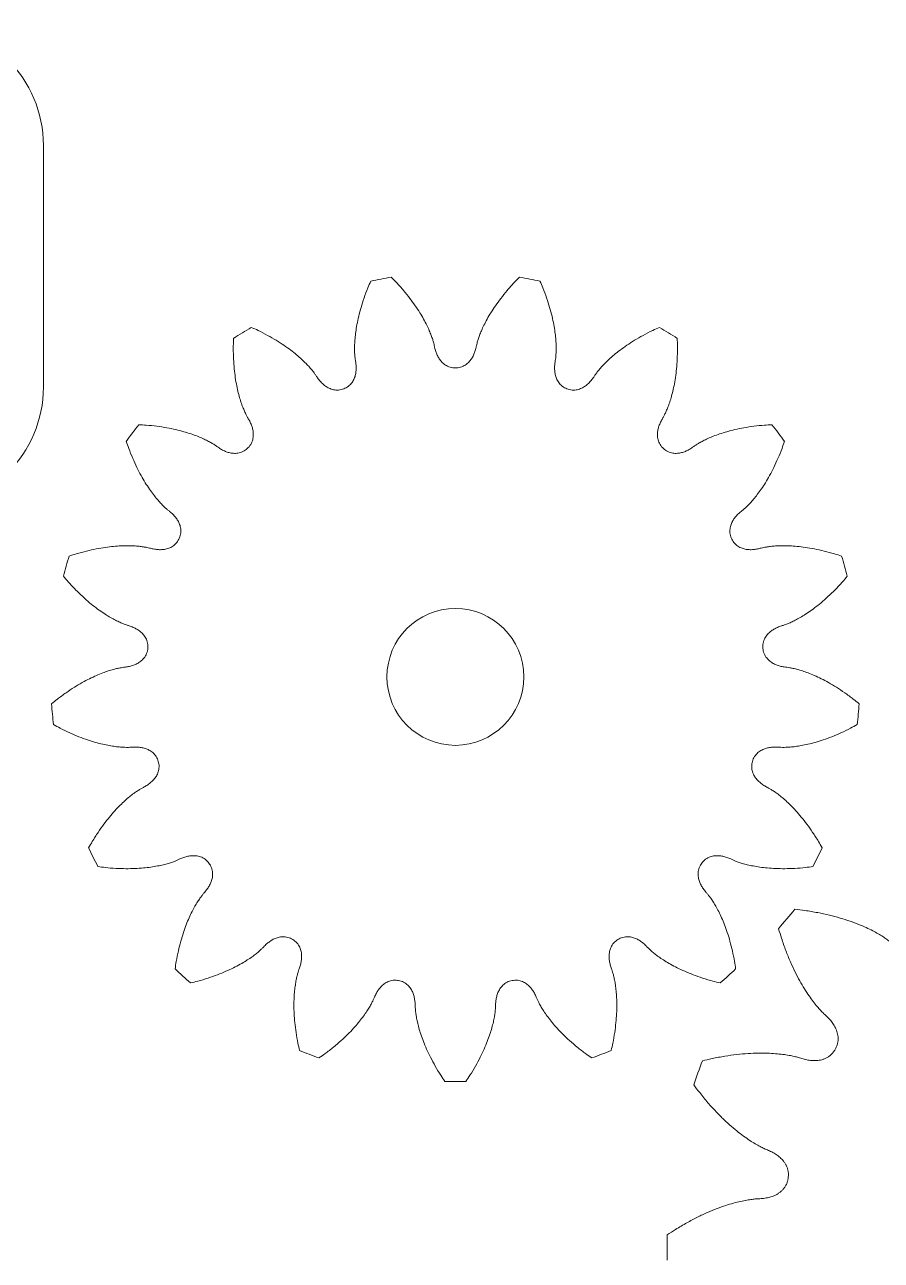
# Model space of a CAD drawing. Header units: millimetres. Extents: x 0 to 200, y 0 to 199.
# Drawn here: x 41.63 to 62.91, y 124.11 to 154.8 of the extents above; entities that cross this region are included whole.
import ezdxf

# ---------------------------------------------------------------- set-up
doc = ezdxf.new("R2010")
doc.units = ezdxf.units.MM

msp = doc.modelspace()

# ---------------------------------------------------------------- linework, layer by layer
at = {"color": 7, "linetype": 'Continuous', "lineweight": 15}
msp.add_line((42.096, 151.795), (42.096, 145.795), dxfattribs=at)
msp.add_circle((52.331, 138.596), 1.7, dxfattribs=at)
for centre, radius, start, end in [((39.096, 151.795), 3, 0, 90), ((52.331, 138.596), 10.054, 99.1123, 102.0642), ((52.331, 138.596), 10.054, 77.9358, 80.8877), ((52.331, 138.596), 10.054, 120.2888, 123.2406), ((52.331, 138.596), 10.054, 56.7594, 59.7112), ((39.096, 145.795), 3, 270, 0), ((52.331, 138.596), 10.054, 141.4652, 144.4171), ((52.331, 138.596), 10.054, 35.5829, 38.5348), ((52.331, 138.596), 10.054, 162.6417, 165.5936), ((52.331, 138.596), 10.054, 14.4064, 17.3583), ((52.331, 138.596), 10.054, 183.8182, 186.7701), ((52.331, 138.596), 10.054, 353.2299, 356.1818), ((52.331, 138.596), 10.054, 204.9947, 207.9465), ((52.331, 138.596), 10.054, 332.0535, 335.0053), ((70.291, 124.421), 12.7, 138.5773, 141.4227), ((52.331, 138.596), 10.054, 226.1711, 229.123), ((52.331, 138.596), 10.054, 310.877, 313.8289), ((52.331, 138.596), 10.054, 247.3476, 250.2995), ((52.331, 138.596), 10.054, 289.7005, 292.6524), ((70.291, 124.421), 12.7, 158.5773, 161.4227), ((52.331, 138.596), 10.054, 268.5241, 271.4759), ((70.291, 124.421), 12.7, 178.5773, 181.4227)]:
    msp.add_arc(centre, radius, start, end, dxfattribs=at)
for points, knots in [([(49.559, 145.751), (49.579, 145.76), (49.64, 145.787), (49.726, 145.854), (49.797, 145.954), (49.84, 146.057), (49.861, 146.158), (49.866, 146.243), (49.865, 146.311), (49.861, 146.363), (49.855, 146.411), (49.846, 146.464), (49.837, 146.53), (49.829, 146.618), (49.826, 146.727), (49.828, 146.856), (49.837, 147.004), (49.856, 147.171), (49.886, 147.356), (49.93, 147.559), (49.988, 147.779), (50.064, 148.014), (50.145, 148.233), (50.205, 148.372), (50.23, 148.428)], [0, 0, 0, 0, 0.0218162, 0.0675293, 0.1082922, 0.14491, 0.1793227, 0.2132705, 0.2304844, 0.2480141, 0.2659531, 0.2794807, 0.3028309, 0.3328525, 0.3695456, 0.4129102, 0.4629463, 0.5196538, 0.5830328, 0.6530833, 0.7298053, 0.8131987, 0.9032636, 0.9660559, 0.9660559, 0.9660559, 0.9660559]), ([(50.739, 148.524), (50.782, 148.48), (50.888, 148.372), (51.043, 148.197), (51.198, 148.005), (51.332, 147.821), (51.446, 147.648), (51.541, 147.486), (51.619, 147.337), (51.682, 147.202), (51.73, 147.083), (51.766, 146.98), (51.791, 146.895), (51.806, 146.831), (51.817, 146.778), (51.829, 146.731), (51.844, 146.681), (51.867, 146.617), (51.902, 146.54), (51.959, 146.453), (52.036, 146.372), (52.138, 146.305), (52.243, 146.273), (52.309, 146.27), (52.331, 146.269)], [0.0339441, 0.0339441, 0.0339441, 0.0339441, 0.0967364, 0.1868013, 0.2701947, 0.3469167, 0.4169672, 0.4803462, 0.5370537, 0.5870898, 0.6304544, 0.6671475, 0.6971691, 0.7205193, 0.7340469, 0.7519859, 0.7695156, 0.7867295, 0.8206773, 0.85509, 0.8917078, 0.9324707, 0.9781838, 1, 1, 1, 1]), ([(52.331, 146.269), (52.352, 146.27), (52.419, 146.273), (52.524, 146.305), (52.626, 146.372), (52.703, 146.453), (52.759, 146.54), (52.795, 146.617), (52.818, 146.681), (52.833, 146.731), (52.845, 146.778), (52.856, 146.831), (52.871, 146.895), (52.896, 146.98), (52.932, 147.083), (52.98, 147.202), (53.042, 147.337), (53.12, 147.486), (53.216, 147.648), (53.33, 147.821), (53.463, 148.005), (53.619, 148.197), (53.774, 148.372), (53.879, 148.48), (53.923, 148.524)], [0, 0, 0, 0, 0.0218162, 0.0675293, 0.1082922, 0.14491, 0.1793227, 0.2132705, 0.2304844, 0.2480141, 0.2659531, 0.2794807, 0.3028309, 0.3328525, 0.3695456, 0.4129102, 0.4629463, 0.5196538, 0.5830328, 0.6530833, 0.7298053, 0.8131987, 0.9032636, 0.9660559, 0.9660559, 0.9660559, 0.9660559]), ([(54.432, 148.428), (54.457, 148.372), (54.517, 148.233), (54.598, 148.014), (54.674, 147.779), (54.732, 147.559), (54.776, 147.356), (54.806, 147.171), (54.825, 147.004), (54.834, 146.856), (54.836, 146.727), (54.832, 146.618), (54.825, 146.53), (54.816, 146.464), (54.807, 146.411), (54.801, 146.363), (54.797, 146.311), (54.796, 146.243), (54.801, 146.158), (54.822, 146.057), (54.864, 145.954), (54.936, 145.854), (55.022, 145.787), (55.083, 145.76), (55.103, 145.751)], [0.0339441, 0.0339441, 0.0339441, 0.0339441, 0.0967364, 0.1868013, 0.2701947, 0.3469167, 0.4169672, 0.4803462, 0.5370537, 0.5870898, 0.6304544, 0.6671475, 0.6971691, 0.7205193, 0.7340469, 0.7519859, 0.7695156, 0.7867295, 0.8206773, 0.85509, 0.8917078, 0.9324707, 0.9781838, 1, 1, 1, 1]), ([(47.162, 144.267), (47.177, 144.282), (47.224, 144.329), (47.28, 144.423), (47.311, 144.542), (47.313, 144.653), (47.296, 144.756), (47.27, 144.836), (47.244, 144.899), (47.222, 144.946), (47.199, 144.988), (47.171, 145.035), (47.139, 145.093), (47.1, 145.173), (47.058, 145.273), (47.013, 145.394), (46.968, 145.535), (46.926, 145.698), (46.887, 145.881), (46.854, 146.086), (46.829, 146.312), (46.815, 146.559), (46.811, 146.793), (46.817, 146.943), (46.82, 147.005)], [0, 0, 0, 0, 0.0218162, 0.0675293, 0.1082922, 0.14491, 0.1793227, 0.2132705, 0.2304844, 0.2480141, 0.2659531, 0.2794807, 0.3028309, 0.3328525, 0.3695456, 0.4129102, 0.4629463, 0.5196538, 0.5830328, 0.6530833, 0.7298053, 0.8131987, 0.9032636, 0.9660559, 0.9660559, 0.9660559, 0.9660559]), ([(47.26, 147.278), (47.317, 147.253), (47.454, 147.191), (47.662, 147.084), (47.876, 146.961), (48.067, 146.837), (48.236, 146.717), (48.384, 146.6), (48.51, 146.489), (48.617, 146.386), (48.705, 146.293), (48.775, 146.21), (48.83, 146.139), (48.867, 146.085), (48.896, 146.04), (48.924, 146), (48.956, 145.959), (49.001, 145.908), (49.062, 145.849), (49.146, 145.788), (49.247, 145.74), (49.367, 145.714), (49.475, 145.723), (49.539, 145.744), (49.559, 145.751)], [0.0339441, 0.0339441, 0.0339441, 0.0339441, 0.0967364, 0.1868013, 0.2701947, 0.3469167, 0.4169672, 0.4803462, 0.5370537, 0.5870898, 0.6304544, 0.6671475, 0.6971691, 0.7205193, 0.7340469, 0.7519859, 0.7695156, 0.7867295, 0.8206773, 0.85509, 0.8917078, 0.9324707, 0.9781838, 1, 1, 1, 1]), ([(55.103, 145.751), (55.123, 145.744), (55.186, 145.723), (55.295, 145.714), (55.415, 145.74), (55.516, 145.788), (55.6, 145.849), (55.661, 145.908), (55.706, 145.959), (55.738, 146), (55.765, 146.04), (55.795, 146.085), (55.832, 146.139), (55.887, 146.21), (55.957, 146.293), (56.045, 146.386), (56.152, 146.489), (56.278, 146.6), (56.426, 146.717), (56.595, 146.837), (56.786, 146.961), (57, 147.084), (57.208, 147.191), (57.345, 147.253), (57.402, 147.278)], [0, 0, 0, 0, 0.0218162, 0.0675293, 0.1082922, 0.14491, 0.1793227, 0.2132705, 0.2304844, 0.2480141, 0.2659531, 0.2794807, 0.3028309, 0.3328525, 0.3695456, 0.4129102, 0.4629463, 0.5196538, 0.5830328, 0.6530833, 0.7298053, 0.8131987, 0.9032636, 0.9660559, 0.9660559, 0.9660559, 0.9660559]), ([(57.842, 147.005), (57.845, 146.943), (57.851, 146.793), (57.847, 146.559), (57.833, 146.312), (57.808, 146.086), (57.775, 145.881), (57.736, 145.698), (57.694, 145.535), (57.649, 145.394), (57.604, 145.273), (57.561, 145.173), (57.523, 145.093), (57.491, 145.035), (57.463, 144.988), (57.44, 144.946), (57.417, 144.899), (57.391, 144.836), (57.366, 144.756), (57.349, 144.653), (57.351, 144.542), (57.382, 144.423), (57.438, 144.329), (57.485, 144.282), (57.5, 144.267)], [0.0339441, 0.0339441, 0.0339441, 0.0339441, 0.0967364, 0.1868013, 0.2701947, 0.3469167, 0.4169672, 0.4803462, 0.5370537, 0.5870898, 0.6304544, 0.6671475, 0.6971691, 0.7205193, 0.7340469, 0.7519859, 0.7695156, 0.7867295, 0.8206773, 0.85509, 0.8917078, 0.9324707, 0.9781838, 1, 1, 1, 1]), ([(44.466, 144.86), (44.528, 144.857), (44.679, 144.849), (44.911, 144.824), (45.155, 144.786), (45.378, 144.741), (45.579, 144.689), (45.759, 144.634), (45.917, 144.576), (46.053, 144.519), (46.169, 144.463), (46.265, 144.411), (46.341, 144.365), (46.396, 144.328), (46.44, 144.296), (46.48, 144.269), (46.524, 144.243), (46.584, 144.211), (46.663, 144.178), (46.763, 144.152), (46.874, 144.144), (46.995, 144.163), (47.094, 144.21), (47.145, 144.253), (47.162, 144.267)], [0.0339441, 0.0339441, 0.0339441, 0.0339441, 0.0967364, 0.1868013, 0.2701947, 0.3469167, 0.4169672, 0.4803462, 0.5370537, 0.5870898, 0.6304544, 0.6671475, 0.6971691, 0.7205193, 0.7340469, 0.7519859, 0.7695156, 0.7867295, 0.8206773, 0.85509, 0.8917078, 0.9324707, 0.9781838, 1, 1, 1, 1]), ([(57.5, 144.267), (57.517, 144.253), (57.568, 144.21), (57.666, 144.163), (57.788, 144.144), (57.899, 144.152), (57.999, 144.178), (58.077, 144.211), (58.137, 144.243), (58.182, 144.269), (58.222, 144.296), (58.266, 144.328), (58.321, 144.365), (58.397, 144.411), (58.493, 144.463), (58.608, 144.519), (58.745, 144.576), (58.903, 144.634), (59.083, 144.689), (59.284, 144.741), (59.506, 144.786), (59.751, 144.824), (59.983, 144.849), (60.134, 144.857), (60.196, 144.86)], [0, 0, 0, 0, 0.0218162, 0.0675293, 0.1082922, 0.14491, 0.1793227, 0.2132705, 0.2304844, 0.2480141, 0.2659531, 0.2794807, 0.3028309, 0.3328525, 0.3695456, 0.4129102, 0.4629463, 0.5196538, 0.5830328, 0.6530833, 0.7298053, 0.8131987, 0.9032636, 0.9660559, 0.9660559, 0.9660559, 0.9660559]), ([(45.462, 142.016), (45.471, 142.036), (45.498, 142.097), (45.517, 142.205), (45.502, 142.327), (45.464, 142.431), (45.411, 142.521), (45.358, 142.587), (45.311, 142.636), (45.273, 142.672), (45.236, 142.703), (45.194, 142.736), (45.143, 142.779), (45.078, 142.839), (45.002, 142.917), (44.917, 143.013), (44.824, 143.129), (44.725, 143.265), (44.623, 143.423), (44.518, 143.602), (44.413, 143.804), (44.311, 144.029), (44.223, 144.245), (44.174, 144.388), (44.154, 144.447)], [0, 0, 0, 0, 0.0218162, 0.0675293, 0.1082922, 0.14491, 0.1793227, 0.2132705, 0.2304844, 0.2480141, 0.2659531, 0.2794807, 0.3028309, 0.3328525, 0.3695456, 0.4129102, 0.4629463, 0.5196538, 0.5830328, 0.6530833, 0.7298053, 0.8131987, 0.9032636, 0.9660559, 0.9660559, 0.9660559, 0.9660559]), ([(60.508, 144.447), (60.488, 144.388), (60.439, 144.245), (60.351, 144.029), (60.248, 143.804), (60.144, 143.602), (60.039, 143.423), (59.936, 143.265), (59.838, 143.129), (59.745, 143.013), (59.66, 142.917), (59.584, 142.839), (59.519, 142.779), (59.468, 142.736), (59.426, 142.703), (59.389, 142.672), (59.351, 142.636), (59.304, 142.587), (59.251, 142.521), (59.198, 142.431), (59.16, 142.327), (59.145, 142.205), (59.164, 142.097), (59.191, 142.036), (59.199, 142.016)], [0.0339441, 0.0339441, 0.0339441, 0.0339441, 0.0967364, 0.1868013, 0.2701947, 0.3469167, 0.4169672, 0.4803462, 0.5370537, 0.5870898, 0.6304544, 0.6671475, 0.6971691, 0.7205193, 0.7340469, 0.7519859, 0.7695156, 0.7867295, 0.8206773, 0.85509, 0.8917078, 0.9324707, 0.9781838, 1, 1, 1, 1]), ([(42.735, 141.596), (42.794, 141.616), (42.937, 141.662), (43.162, 141.723), (43.404, 141.776), (43.628, 141.814), (43.834, 141.839), (44.022, 141.852), (44.19, 141.855), (44.338, 141.851), (44.466, 141.841), (44.574, 141.827), (44.662, 141.812), (44.726, 141.797), (44.778, 141.783), (44.826, 141.773), (44.877, 141.764), (44.944, 141.756), (45.029, 141.754), (45.132, 141.765), (45.239, 141.798), (45.345, 141.86), (45.42, 141.939), (45.452, 141.998), (45.462, 142.016)], [0.0339441, 0.0339441, 0.0339441, 0.0339441, 0.0967364, 0.1868013, 0.2701947, 0.3469167, 0.4169672, 0.4803462, 0.5370537, 0.5870898, 0.6304544, 0.6671475, 0.6971691, 0.7205193, 0.7340469, 0.7519859, 0.7695156, 0.7867295, 0.8206773, 0.85509, 0.8917078, 0.9324707, 0.9781838, 1, 1, 1, 1]), ([(59.199, 142.016), (59.21, 141.998), (59.242, 141.939), (59.317, 141.86), (59.423, 141.798), (59.53, 141.765), (59.633, 141.754), (59.718, 141.756), (59.785, 141.764), (59.836, 141.773), (59.884, 141.783), (59.936, 141.797), (60, 141.812), (60.088, 141.827), (60.196, 141.841), (60.324, 141.851), (60.472, 141.855), (60.64, 141.852), (60.828, 141.839), (61.034, 141.814), (61.258, 141.776), (61.499, 141.723), (61.725, 141.662), (61.868, 141.616), (61.927, 141.596)], [0, 0, 0, 0, 0.0218162, 0.0675293, 0.1082922, 0.14491, 0.1793227, 0.2132705, 0.2304844, 0.2480141, 0.2659531, 0.2794807, 0.3028309, 0.3328525, 0.3695456, 0.4129102, 0.4629463, 0.5196538, 0.5830328, 0.6530833, 0.7298053, 0.8131987, 0.9032636, 0.9660559, 0.9660559, 0.9660559, 0.9660559]), ([(44.691, 139.304), (44.692, 139.326), (44.695, 139.392), (44.673, 139.499), (44.616, 139.608), (44.542, 139.691), (44.461, 139.756), (44.387, 139.798), (44.326, 139.827), (44.278, 139.847), (44.232, 139.863), (44.18, 139.879), (44.117, 139.9), (44.035, 139.933), (43.936, 139.978), (43.822, 140.037), (43.693, 140.111), (43.552, 140.203), (43.4, 140.312), (43.238, 140.442), (43.067, 140.592), (42.89, 140.765), (42.73, 140.935), (42.633, 141.05), (42.593, 141.098)], [0, 0, 0, 0, 0.0218162, 0.0675293, 0.1082922, 0.14491, 0.1793227, 0.2132705, 0.2304844, 0.2480141, 0.2659531, 0.2794807, 0.3028309, 0.3328525, 0.3695456, 0.4129102, 0.4629463, 0.5196538, 0.5830328, 0.6530833, 0.7298053, 0.8131987, 0.9032636, 0.9660559, 0.9660559, 0.9660559, 0.9660559]), ([(62.069, 141.098), (62.029, 141.05), (61.932, 140.935), (61.772, 140.765), (61.595, 140.592), (61.424, 140.442), (61.262, 140.312), (61.11, 140.203), (60.968, 140.111), (60.84, 140.037), (60.726, 139.978), (60.627, 139.933), (60.544, 139.9), (60.482, 139.879), (60.43, 139.863), (60.384, 139.847), (60.336, 139.827), (60.275, 139.798), (60.201, 139.756), (60.12, 139.691), (60.046, 139.608), (59.989, 139.499), (59.967, 139.392), (59.97, 139.326), (59.971, 139.304)], [0.0339441, 0.0339441, 0.0339441, 0.0339441, 0.0967364, 0.1868013, 0.2701947, 0.3469167, 0.4169672, 0.4803462, 0.5370537, 0.5870898, 0.6304544, 0.6671475, 0.6971691, 0.7205193, 0.7340469, 0.7519859, 0.7695156, 0.7867295, 0.8206773, 0.85509, 0.8917078, 0.9324707, 0.9781838, 1, 1, 1, 1]), ([(42.299, 137.927), (42.347, 137.966), (42.464, 138.062), (42.652, 138.2), (42.858, 138.337), (43.053, 138.453), (43.237, 138.55), (43.407, 138.63), (43.562, 138.694), (43.702, 138.744), (43.825, 138.781), (43.931, 138.807), (44.018, 138.824), (44.083, 138.834), (44.137, 138.84), (44.185, 138.847), (44.236, 138.857), (44.302, 138.874), (44.382, 138.903), (44.474, 138.951), (44.561, 139.02), (44.638, 139.116), (44.679, 139.217), (44.688, 139.283), (44.691, 139.304)], [0.0339441, 0.0339441, 0.0339441, 0.0339441, 0.0967364, 0.1868013, 0.2701947, 0.3469167, 0.4169672, 0.4803462, 0.5370537, 0.5870898, 0.6304544, 0.6671475, 0.6971691, 0.7205193, 0.7340469, 0.7519859, 0.7695156, 0.7867295, 0.8206773, 0.85509, 0.8917078, 0.9324707, 0.9781838, 1, 1, 1, 1]), ([(59.971, 139.304), (59.974, 139.283), (59.983, 139.217), (60.024, 139.116), (60.101, 139.02), (60.188, 138.951), (60.28, 138.903), (60.36, 138.874), (60.426, 138.857), (60.477, 138.847), (60.525, 138.84), (60.579, 138.834), (60.644, 138.824), (60.731, 138.807), (60.837, 138.781), (60.96, 138.744), (61.1, 138.694), (61.255, 138.63), (61.425, 138.55), (61.609, 138.453), (61.804, 138.337), (62.01, 138.2), (62.198, 138.062), (62.315, 137.966), (62.363, 137.927)], [0, 0, 0, 0, 0.0218162, 0.0675293, 0.1082922, 0.14491, 0.1793227, 0.2132705, 0.2304844, 0.2480141, 0.2659531, 0.2794807, 0.3028309, 0.3328525, 0.3695456, 0.4129102, 0.4629463, 0.5196538, 0.5830328, 0.6530833, 0.7298053, 0.8131987, 0.9032636, 0.9660559, 0.9660559, 0.9660559, 0.9660559]), ([(44.951, 136.497), (44.944, 136.517), (44.923, 136.58), (44.864, 136.672), (44.771, 136.752), (44.673, 136.804), (44.573, 136.835), (44.489, 136.848), (44.422, 136.852), (44.37, 136.853), (44.321, 136.851), (44.267, 136.847), (44.201, 136.845), (44.112, 136.846), (44.004, 136.852), (43.876, 136.866), (43.729, 136.889), (43.565, 136.923), (43.383, 136.97), (43.185, 137.032), (42.971, 137.111), (42.744, 137.208), (42.534, 137.309), (42.401, 137.381), (42.347, 137.411)], [0, 0, 0, 0, 0.0218162, 0.0675293, 0.1082922, 0.14491, 0.1793227, 0.2132705, 0.2304844, 0.2480141, 0.2659531, 0.2794807, 0.3028309, 0.3328525, 0.3695456, 0.4129102, 0.4629463, 0.5196538, 0.5830328, 0.6530833, 0.7298053, 0.8131987, 0.9032636, 0.9660559, 0.9660559, 0.9660559, 0.9660559]), ([(62.315, 137.411), (62.261, 137.381), (62.128, 137.309), (61.918, 137.208), (61.69, 137.111), (61.477, 137.032), (61.279, 136.97), (61.097, 136.923), (60.932, 136.889), (60.786, 136.866), (60.658, 136.852), (60.55, 136.846), (60.461, 136.845), (60.395, 136.847), (60.341, 136.851), (60.292, 136.853), (60.24, 136.852), (60.172, 136.848), (60.089, 136.835), (59.989, 136.804), (59.891, 136.752), (59.798, 136.672), (59.739, 136.58), (59.718, 136.517), (59.711, 136.497)], [0.0339441, 0.0339441, 0.0339441, 0.0339441, 0.0967364, 0.1868013, 0.2701947, 0.3469167, 0.4169672, 0.4803462, 0.5370537, 0.5870898, 0.6304544, 0.6671475, 0.6971691, 0.7205193, 0.7340469, 0.7519859, 0.7695156, 0.7867295, 0.8206773, 0.85509, 0.8917078, 0.9324707, 0.9781838, 1, 1, 1, 1]), ([(43.218, 134.348), (43.249, 134.402), (43.323, 134.533), (43.449, 134.73), (43.591, 134.932), (43.731, 135.111), (43.867, 135.268), (43.997, 135.404), (44.119, 135.52), (44.231, 135.617), (44.333, 135.696), (44.422, 135.758), (44.497, 135.806), (44.554, 135.838), (44.602, 135.863), (44.644, 135.887), (44.688, 135.915), (44.743, 135.955), (44.808, 136.01), (44.876, 136.089), (44.933, 136.184), (44.97, 136.301), (44.971, 136.411), (44.956, 136.476), (44.951, 136.497)], [0.0339441, 0.0339441, 0.0339441, 0.0339441, 0.0967364, 0.1868013, 0.2701947, 0.3469167, 0.4169672, 0.4803462, 0.5370537, 0.5870898, 0.6304544, 0.6671475, 0.6971691, 0.7205193, 0.7340469, 0.7519859, 0.7695156, 0.7867295, 0.8206773, 0.85509, 0.8917078, 0.9324707, 0.9781838, 1, 1, 1, 1]), ([(59.711, 136.497), (59.706, 136.476), (59.691, 136.411), (59.692, 136.301), (59.729, 136.184), (59.786, 136.089), (59.854, 136.01), (59.918, 135.955), (59.974, 135.915), (60.017, 135.887), (60.059, 135.863), (60.107, 135.838), (60.165, 135.806), (60.24, 135.758), (60.329, 135.696), (60.431, 135.617), (60.543, 135.52), (60.665, 135.404), (60.795, 135.268), (60.93, 135.111), (61.071, 134.932), (61.213, 134.73), (61.339, 134.533), (61.413, 134.402), (61.444, 134.348)], [0, 0, 0, 0, 0.0218162, 0.0675293, 0.1082922, 0.14491, 0.1793227, 0.2132705, 0.2304844, 0.2480141, 0.2659531, 0.2794807, 0.3028309, 0.3328525, 0.3695456, 0.4129102, 0.4629463, 0.5196538, 0.5830328, 0.6530833, 0.7298053, 0.8131987, 0.9032636, 0.9660559, 0.9660559, 0.9660559, 0.9660559]), ([(46.208, 133.972), (46.194, 133.989), (46.152, 134.04), (46.063, 134.105), (45.948, 134.146), (45.837, 134.158), (45.733, 134.151), (45.651, 134.133), (45.586, 134.113), (45.537, 134.095), (45.492, 134.076), (45.444, 134.053), (45.383, 134.026), (45.3, 133.995), (45.196, 133.962), (45.072, 133.928), (44.927, 133.897), (44.761, 133.869), (44.575, 133.848), (44.368, 133.834), (44.14, 133.83), (43.893, 133.838), (43.66, 133.857), (43.511, 133.876), (43.449, 133.884)], [0, 0, 0, 0, 0.0218162, 0.0675293, 0.1082922, 0.14491, 0.1793227, 0.2132705, 0.2304844, 0.2480141, 0.2659531, 0.2794807, 0.3028309, 0.3328525, 0.3695456, 0.4129102, 0.4629463, 0.5196538, 0.5830328, 0.6530833, 0.7298053, 0.8131987, 0.9032636, 0.9660559, 0.9660559, 0.9660559, 0.9660559]), ([(61.213, 133.884), (61.151, 133.876), (61.002, 133.857), (60.769, 133.838), (60.522, 133.83), (60.294, 133.834), (60.087, 133.848), (59.901, 133.869), (59.735, 133.897), (59.59, 133.928), (59.466, 133.962), (59.362, 133.995), (59.279, 134.026), (59.218, 134.053), (59.169, 134.076), (59.125, 134.095), (59.076, 134.113), (59.011, 134.133), (58.928, 134.151), (58.825, 134.158), (58.714, 134.146), (58.598, 134.105), (58.51, 134.04), (58.468, 133.989), (58.454, 133.972)], [0.0339441, 0.0339441, 0.0339441, 0.0339441, 0.0967364, 0.1868013, 0.2701947, 0.3469167, 0.4169672, 0.4803462, 0.5370537, 0.5870898, 0.6304544, 0.6671475, 0.6971691, 0.7205193, 0.7340469, 0.7519859, 0.7695156, 0.7867295, 0.8206773, 0.85509, 0.8917078, 0.9324707, 0.9781838, 1, 1, 1, 1]), ([(45.368, 131.343), (45.377, 131.405), (45.399, 131.554), (45.445, 131.783), (45.505, 132.023), (45.571, 132.24), (45.641, 132.436), (45.713, 132.609), (45.785, 132.761), (45.855, 132.892), (45.921, 133.002), (45.981, 133.093), (46.034, 133.164), (46.076, 133.215), (46.112, 133.256), (46.142, 133.294), (46.173, 133.336), (46.21, 133.392), (46.25, 133.467), (46.285, 133.565), (46.304, 133.675), (46.296, 133.797), (46.258, 133.9), (46.22, 133.955), (46.208, 133.972)], [0.0339441, 0.0339441, 0.0339441, 0.0339441, 0.0967364, 0.1868013, 0.2701947, 0.3469167, 0.4169672, 0.4803462, 0.5370537, 0.5870898, 0.6304544, 0.6671475, 0.6971691, 0.7205193, 0.7340469, 0.7519859, 0.7695156, 0.7867295, 0.8206773, 0.85509, 0.8917078, 0.9324707, 0.9781838, 1, 1, 1, 1]), ([(58.454, 133.972), (58.442, 133.955), (58.404, 133.9), (58.366, 133.797), (58.358, 133.675), (58.377, 133.565), (58.412, 133.467), (58.452, 133.392), (58.489, 133.336), (58.52, 133.294), (58.55, 133.256), (58.586, 133.215), (58.628, 133.164), (58.681, 133.093), (58.741, 133.002), (58.807, 132.892), (58.877, 132.761), (58.949, 132.609), (59.021, 132.436), (59.091, 132.24), (59.157, 132.023), (59.217, 131.783), (59.263, 131.554), (59.285, 131.405), (59.294, 131.343)], [0, 0, 0, 0, 0.0218162, 0.0675293, 0.1082922, 0.14491, 0.1793227, 0.2132705, 0.2304844, 0.2480141, 0.2659531, 0.2794807, 0.3028309, 0.3328525, 0.3695456, 0.4129102, 0.4629463, 0.5196538, 0.5830328, 0.6530833, 0.7298053, 0.8131987, 0.9032636, 0.9660559, 0.9660559, 0.9660559, 0.9660559]), ([(60.768, 132.823), (60.85, 132.814), (61.039, 132.792), (61.326, 132.744), (61.621, 132.681), (61.888, 132.61), (62.129, 132.533), (62.343, 132.453), (62.532, 132.373), (62.694, 132.294), (62.831, 132.219), (62.944, 132.15), (63.043, 132.083), (63.119, 132.024), (63.185, 131.978), (63.239, 131.945), (63.293, 131.916), (63.349, 131.89), (63.407, 131.869), (63.467, 131.851), (63.531, 131.839), (63.598, 131.833), (63.67, 131.835), (63.746, 131.847), (63.824, 131.872), (63.898, 131.91), (63.943, 131.944), (63.964, 131.96)], [0.028732, 0.028732, 0.028732, 0.028732, 0.0987704, 0.190729, 0.2758759, 0.354211, 0.4257344, 0.490446, 0.5483459, 0.599434, 0.6437104, 0.681175, 0.7118279, 0.7447255, 0.762803, 0.7804998, 0.7979345, 0.8152541, 0.8326407, 0.8503158, 0.8685428, 0.8876191, 0.9078475, 0.9294771, 0.9526048, 0.977067, 1, 1, 1, 1]), ([(61.767, 129.342), (61.779, 129.366), (61.805, 129.415), (61.83, 129.495), (61.841, 129.576), (61.84, 129.653), (61.829, 129.724), (61.811, 129.79), (61.788, 129.85), (61.761, 129.907), (61.729, 129.96), (61.694, 130.011), (61.656, 130.059), (61.614, 130.106), (61.558, 130.164), (61.486, 130.228), (61.403, 130.313), (61.316, 130.413), (61.218, 130.535), (61.112, 130.681), (61, 130.852), (60.884, 131.05), (60.767, 131.274), (60.65, 131.525), (60.537, 131.803), (60.44, 132.078), (60.385, 132.261), (60.362, 132.34)], [0, 0, 0, 0, 0.022933, 0.0473952, 0.0705229, 0.0921525, 0.1123809, 0.1314572, 0.1496842, 0.1673593, 0.1847459, 0.2020655, 0.2195002, 0.237197, 0.2552745, 0.2881721, 0.318825, 0.3562896, 0.400566, 0.4516541, 0.509554, 0.5742656, 0.645789, 0.7241241, 0.809271, 0.9012296, 0.971268, 0.971268, 0.971268, 0.971268]), ([(48.292, 132.073), (48.273, 132.083), (48.215, 132.116), (48.109, 132.144), (47.986, 132.141), (47.879, 132.112), (47.785, 132.068), (47.714, 132.021), (47.661, 131.979), (47.622, 131.945), (47.587, 131.911), (47.55, 131.871), (47.503, 131.825), (47.437, 131.766), (47.352, 131.697), (47.249, 131.621), (47.125, 131.54), (46.98, 131.454), (46.814, 131.366), (46.626, 131.279), (46.415, 131.193), (46.182, 131.111), (45.958, 131.044), (45.811, 131.008), (45.751, 130.994)], [0, 0, 0, 0, 0.0218162, 0.0675293, 0.1082922, 0.14491, 0.1793227, 0.2132705, 0.2304844, 0.2480141, 0.2659531, 0.2794807, 0.3028309, 0.3328525, 0.3695456, 0.4129102, 0.4629463, 0.5196538, 0.5830328, 0.6530833, 0.7298053, 0.8131987, 0.9032636, 0.9660559, 0.9660559, 0.9660559, 0.9660559]), ([(48.459, 129.318), (48.445, 129.378), (48.411, 129.525), (48.372, 129.755), (48.341, 130.001), (48.324, 130.227), (48.318, 130.435), (48.323, 130.623), (48.335, 130.79), (48.353, 130.938), (48.374, 131.064), (48.398, 131.17), (48.421, 131.256), (48.442, 131.319), (48.461, 131.37), (48.476, 131.416), (48.489, 131.466), (48.503, 131.533), (48.513, 131.617), (48.511, 131.721), (48.489, 131.83), (48.437, 131.941), (48.365, 132.023), (48.309, 132.061), (48.292, 132.073)], [0.0339441, 0.0339441, 0.0339441, 0.0339441, 0.0967364, 0.1868013, 0.2701947, 0.3469167, 0.4169672, 0.4803462, 0.5370537, 0.5870898, 0.6304544, 0.6671475, 0.6971691, 0.7205193, 0.7340469, 0.7519859, 0.7695156, 0.7867295, 0.8206773, 0.85509, 0.8917078, 0.9324707, 0.9781838, 1, 1, 1, 1]), ([(56.37, 132.073), (56.352, 132.061), (56.297, 132.023), (56.225, 131.941), (56.173, 131.83), (56.151, 131.721), (56.148, 131.617), (56.159, 131.533), (56.173, 131.466), (56.186, 131.416), (56.201, 131.37), (56.22, 131.319), (56.24, 131.256), (56.264, 131.17), (56.288, 131.064), (56.309, 130.938), (56.327, 130.79), (56.339, 130.623), (56.344, 130.435), (56.338, 130.227), (56.321, 130.001), (56.29, 129.755), (56.25, 129.525), (56.217, 129.378), (56.203, 129.318)], [0, 0, 0, 0, 0.0218162, 0.0675293, 0.1082922, 0.14491, 0.1793227, 0.2132705, 0.2304844, 0.2480141, 0.2659531, 0.2794807, 0.3028309, 0.3328525, 0.3695456, 0.4129102, 0.4629463, 0.5196538, 0.5830328, 0.6530833, 0.7298053, 0.8131987, 0.9032636, 0.9660559, 0.9660559, 0.9660559, 0.9660559]), ([(58.911, 130.994), (58.85, 131.008), (58.704, 131.044), (58.48, 131.111), (58.247, 131.193), (58.036, 131.279), (57.848, 131.366), (57.682, 131.454), (57.537, 131.54), (57.413, 131.621), (57.31, 131.697), (57.225, 131.766), (57.159, 131.825), (57.112, 131.871), (57.075, 131.911), (57.04, 131.945), (57.001, 131.979), (56.948, 132.021), (56.877, 132.068), (56.783, 132.112), (56.675, 132.141), (56.553, 132.144), (56.447, 132.116), (56.389, 132.083), (56.37, 132.073)], [0.0339441, 0.0339441, 0.0339441, 0.0339441, 0.0967364, 0.1868013, 0.2701947, 0.3469167, 0.4169672, 0.4803462, 0.5370537, 0.5870898, 0.6304544, 0.6671475, 0.6971691, 0.7205193, 0.7340469, 0.7519859, 0.7695156, 0.7867295, 0.8206773, 0.85509, 0.8917078, 0.9324707, 0.9781838, 1, 1, 1, 1]), ([(50.921, 131.054), (50.9, 131.057), (50.834, 131.066), (50.725, 131.055), (50.612, 131.007), (50.522, 130.942), (50.45, 130.867), (50.401, 130.797), (50.367, 130.739), (50.343, 130.693), (50.323, 130.649), (50.302, 130.599), (50.275, 130.538), (50.235, 130.459), (50.181, 130.365), (50.111, 130.256), (50.025, 130.135), (49.921, 130.003), (49.798, 129.862), (49.654, 129.712), (49.489, 129.556), (49.301, 129.395), (49.116, 129.252), (48.993, 129.166), (48.942, 129.131)], [0, 0, 0, 0, 0.0218162, 0.0675293, 0.1082922, 0.14491, 0.1793227, 0.2132705, 0.2304844, 0.2480141, 0.2659531, 0.2794807, 0.3028309, 0.3328525, 0.3695456, 0.4129102, 0.4629463, 0.5196538, 0.5830328, 0.6530833, 0.7298053, 0.8131987, 0.9032636, 0.9660559, 0.9660559, 0.9660559, 0.9660559]), ([(52.072, 128.545), (52.037, 128.597), (51.953, 128.722), (51.833, 128.922), (51.715, 129.14), (51.618, 129.345), (51.537, 129.537), (51.474, 129.713), (51.424, 129.874), (51.388, 130.018), (51.362, 130.144), (51.346, 130.251), (51.337, 130.34), (51.334, 130.406), (51.333, 130.46), (51.33, 130.508), (51.324, 130.56), (51.313, 130.627), (51.293, 130.709), (51.253, 130.805), (51.193, 130.899), (51.104, 130.984), (51.007, 131.034), (50.942, 131.049), (50.921, 131.054)], [0.0339441, 0.0339441, 0.0339441, 0.0339441, 0.0967364, 0.1868013, 0.2701947, 0.3469167, 0.4169672, 0.4803462, 0.5370537, 0.5870898, 0.6304544, 0.6671475, 0.6971691, 0.7205193, 0.7340469, 0.7519859, 0.7695156, 0.7867295, 0.8206773, 0.85509, 0.8917078, 0.9324707, 0.9781838, 1, 1, 1, 1]), ([(53.741, 131.054), (53.72, 131.049), (53.655, 131.034), (53.558, 130.984), (53.469, 130.899), (53.409, 130.805), (53.369, 130.709), (53.349, 130.627), (53.338, 130.56), (53.332, 130.508), (53.329, 130.46), (53.328, 130.406), (53.325, 130.34), (53.316, 130.251), (53.3, 130.144), (53.274, 130.018), (53.238, 129.874), (53.188, 129.713), (53.124, 129.537), (53.044, 129.345), (52.947, 129.14), (52.829, 128.922), (52.709, 128.722), (52.625, 128.597), (52.59, 128.545)], [0, 0, 0, 0, 0.0218162, 0.0675293, 0.1082922, 0.14491, 0.1793227, 0.2132705, 0.2304844, 0.2480141, 0.2659531, 0.2794807, 0.3028309, 0.3328525, 0.3695456, 0.4129102, 0.4629463, 0.5196538, 0.5830328, 0.6530833, 0.7298053, 0.8131987, 0.9032636, 0.9660559, 0.9660559, 0.9660559, 0.9660559]), ([(55.72, 129.131), (55.669, 129.166), (55.545, 129.252), (55.361, 129.395), (55.173, 129.556), (55.008, 129.712), (54.864, 129.862), (54.74, 130.003), (54.636, 130.135), (54.55, 130.256), (54.481, 130.365), (54.427, 130.459), (54.387, 130.538), (54.36, 130.599), (54.339, 130.649), (54.319, 130.693), (54.295, 130.739), (54.261, 130.797), (54.212, 130.867), (54.14, 130.942), (54.05, 131.007), (53.937, 131.055), (53.828, 131.066), (53.762, 131.057), (53.741, 131.054)], [0.0339441, 0.0339441, 0.0339441, 0.0339441, 0.0967364, 0.1868013, 0.2701947, 0.3469167, 0.4169672, 0.4803462, 0.5370537, 0.5870898, 0.6304544, 0.6671475, 0.6971691, 0.7205193, 0.7340469, 0.7519859, 0.7695156, 0.7867295, 0.8206773, 0.85509, 0.8917078, 0.9324707, 0.9781838, 1, 1, 1, 1]), ([(58.468, 129.059), (58.548, 129.079), (58.734, 129.123), (59.02, 129.176), (59.318, 129.217), (59.594, 129.242), (59.847, 129.252), (60.075, 129.251), (60.28, 129.239), (60.459, 129.221), (60.614, 129.197), (60.744, 129.171), (60.859, 129.142), (60.951, 129.112), (61.029, 129.092), (61.09, 129.079), (61.151, 129.07), (61.213, 129.065), (61.274, 129.065), (61.337, 129.069), (61.401, 129.079), (61.467, 129.097), (61.534, 129.123), (61.601, 129.161), (61.665, 129.211), (61.722, 129.272), (61.752, 129.319), (61.767, 129.342)], [0.028732, 0.028732, 0.028732, 0.028732, 0.0987704, 0.190729, 0.2758759, 0.354211, 0.4257344, 0.490446, 0.5483459, 0.599434, 0.6437104, 0.681175, 0.7118279, 0.7447255, 0.762803, 0.7804998, 0.7979345, 0.8152541, 0.8326407, 0.8503158, 0.8685428, 0.8876191, 0.9078475, 0.9294771, 0.9526048, 0.977067, 1, 1, 1, 1]), ([(60.598, 126.13), (60.601, 126.157), (60.608, 126.212), (60.604, 126.295), (60.587, 126.375), (60.56, 126.447), (60.525, 126.51), (60.486, 126.566), (60.444, 126.615), (60.399, 126.659), (60.351, 126.698), (60.301, 126.733), (60.248, 126.766), (60.193, 126.796), (60.12, 126.83), (60.031, 126.866), (59.924, 126.918), (59.808, 126.982), (59.674, 127.063), (59.524, 127.164), (59.361, 127.287), (59.184, 127.433), (58.998, 127.603), (58.802, 127.799), (58.6, 128.022), (58.415, 128.247), (58.301, 128.4), (58.253, 128.467)], [0, 0, 0, 0, 0.022933, 0.0473952, 0.0705229, 0.0921525, 0.1123809, 0.1314572, 0.1496842, 0.1673593, 0.1847459, 0.2020655, 0.2195002, 0.237197, 0.2552745, 0.2881721, 0.318825, 0.3562896, 0.400566, 0.4516541, 0.509554, 0.5742656, 0.645789, 0.7241241, 0.809271, 0.9012296, 0.971268, 0.971268, 0.971268, 0.971268]), ([(57.595, 124.736), (57.663, 124.782), (57.823, 124.887), (58.074, 125.034), (58.339, 125.175), (58.59, 125.293), (58.824, 125.389), (59.039, 125.465), (59.235, 125.525), (59.41, 125.569), (59.564, 125.599), (59.695, 125.619), (59.813, 125.632), (59.909, 125.635), (59.99, 125.642), (60.052, 125.652), (60.112, 125.664), (60.172, 125.68), (60.23, 125.701), (60.287, 125.726), (60.344, 125.758), (60.4, 125.797), (60.453, 125.844), (60.504, 125.903), (60.547, 125.972), (60.58, 126.049), (60.592, 126.103), (60.598, 126.13)], [0.028732, 0.028732, 0.028732, 0.028732, 0.0987704, 0.190729, 0.2758759, 0.354211, 0.4257344, 0.490446, 0.5483459, 0.599434, 0.6437104, 0.681175, 0.7118279, 0.7447255, 0.762803, 0.7804998, 0.7979345, 0.8152541, 0.8326407, 0.8503158, 0.8685428, 0.8876191, 0.9078475, 0.9294771, 0.9526048, 0.977067, 1, 1, 1, 1])]:
    msp.add_open_spline(points, degree=3, knots=knots, dxfattribs=at)

doc.saveas('drawing.dxf')
